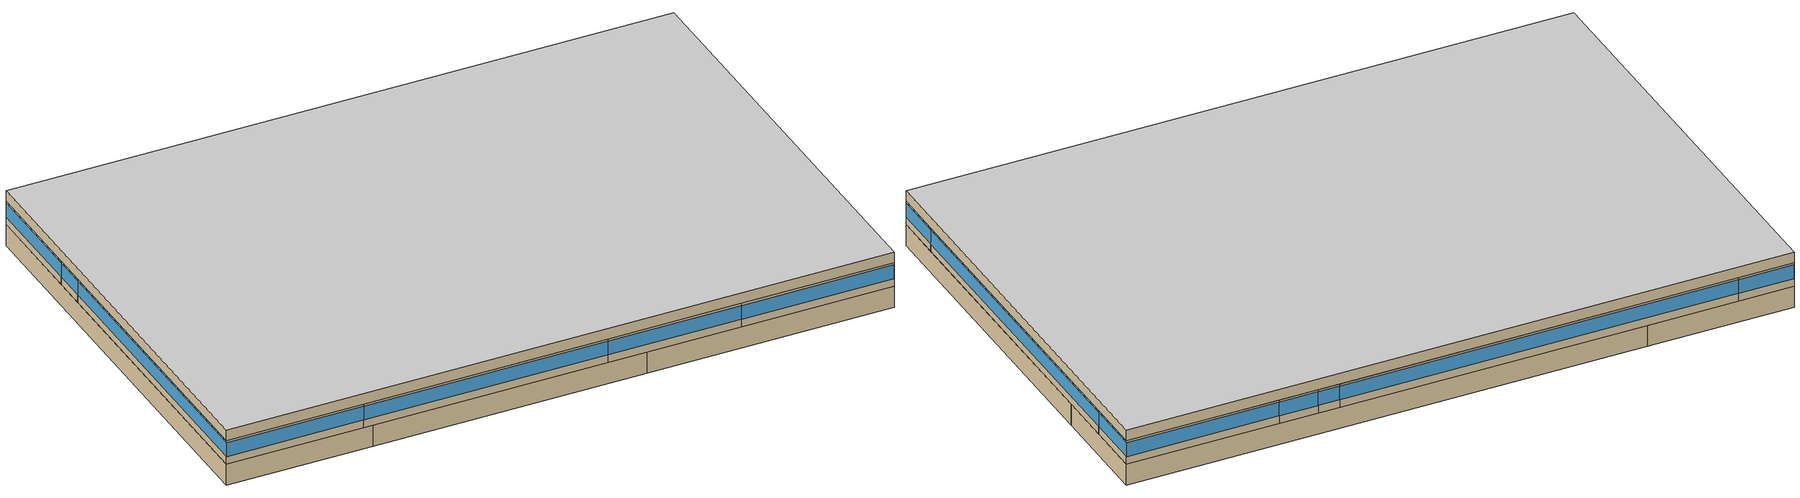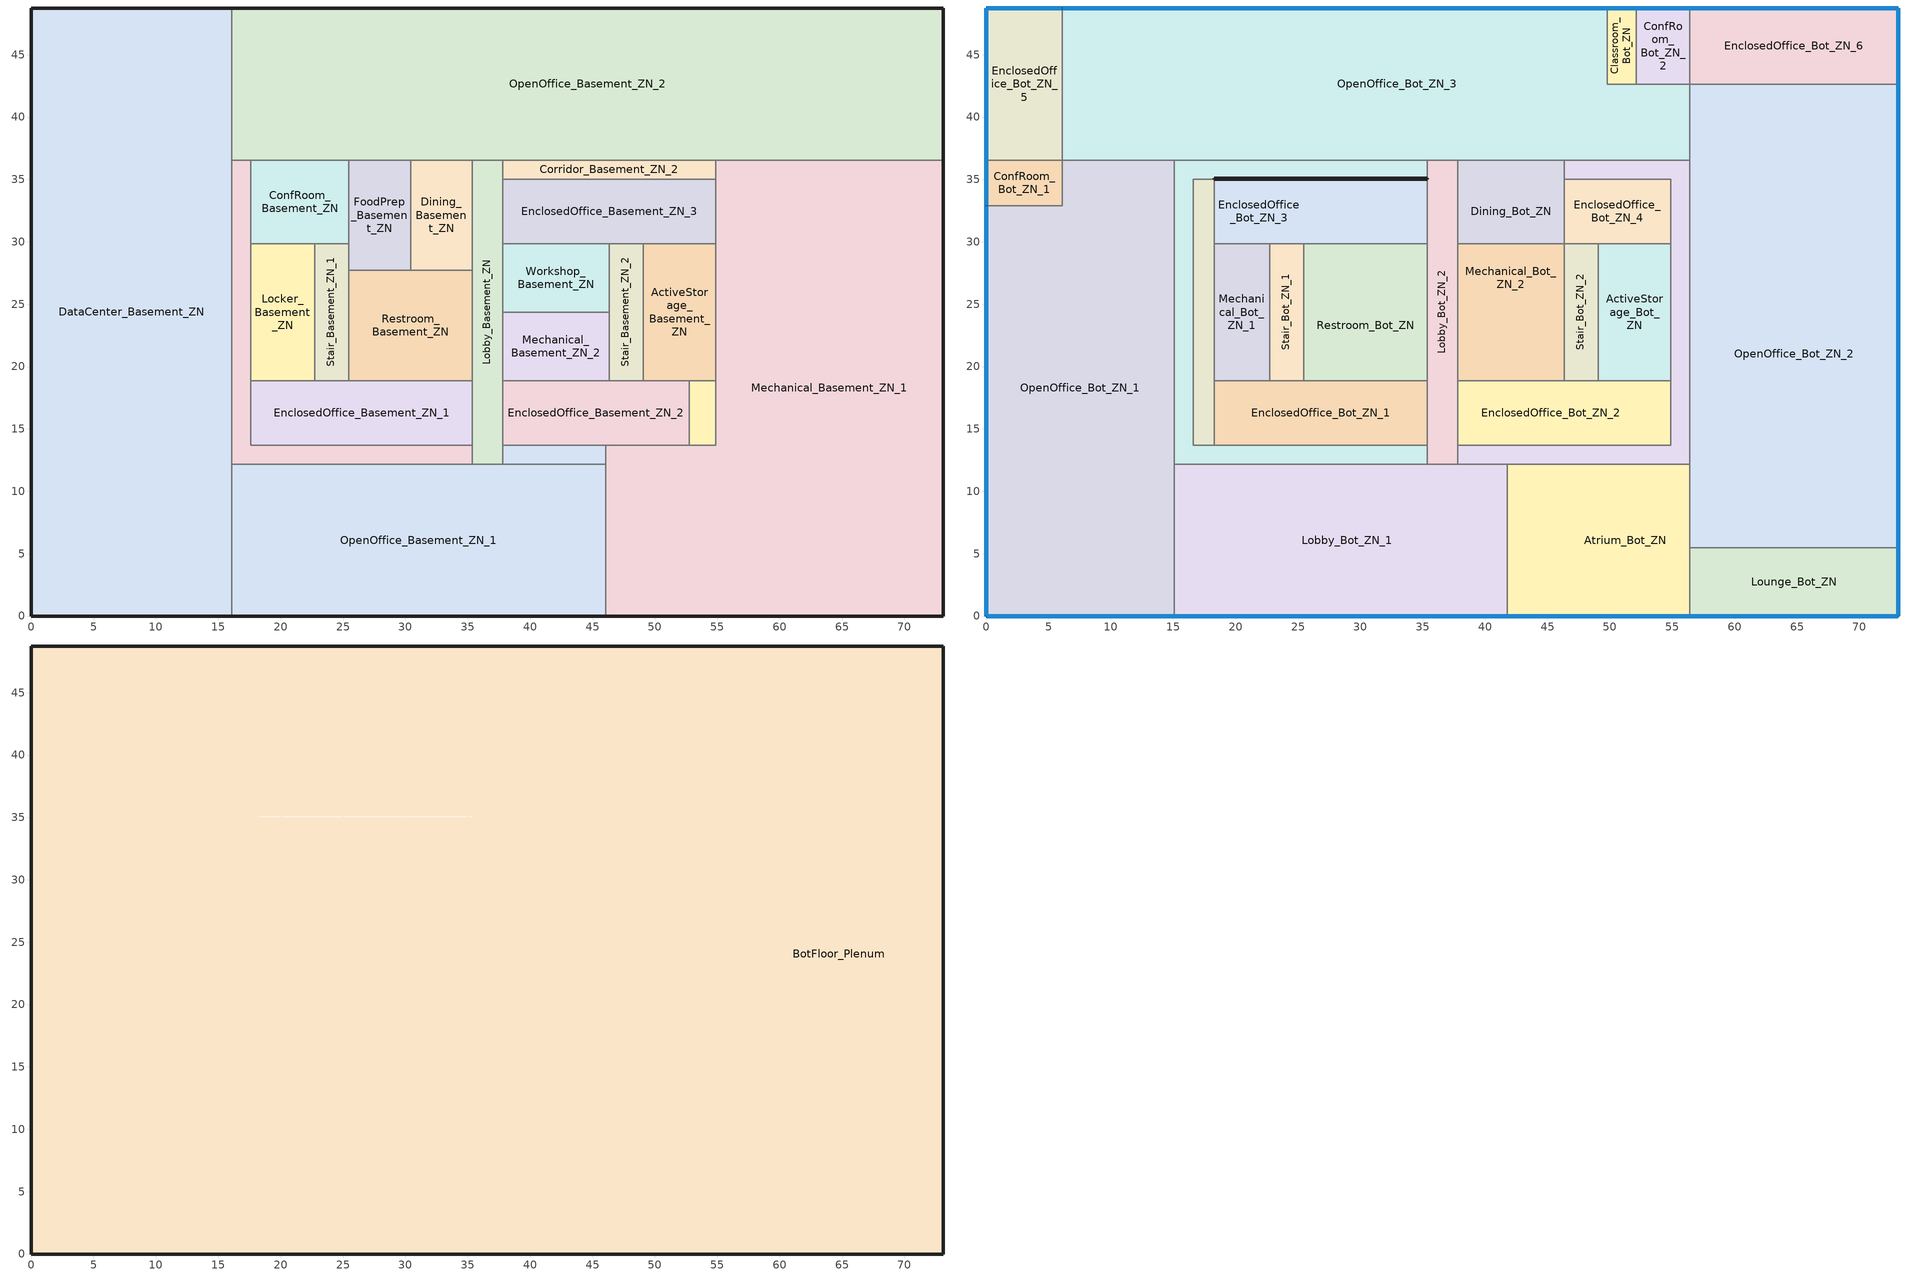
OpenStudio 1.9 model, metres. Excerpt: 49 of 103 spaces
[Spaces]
OpenOffice_Basement_ZN_1
 floor othersidecoefficients: 46.04,12.16 46.04,0 16.08,0 16.08,12.16 z-2.44
 wall outside: 16.08,0 46.04,0 z-2.44:0
 wall to DataCenter_Basement_ZN: 16.08,12.16 16.08,0 z-2.44:0
 wall to Corridor_Basement_ZN_1: 35.36,12.16 16.08,12.16 z-2.44:0
 wall to Mechanical_Basement_ZN_1: 46.04,0 46.04,12.16 z-2.44:0
 wall to Corridor_Basement_ZN_3: 46.04,12.16 37.8,12.16 z-2.44:0
 wall to Lobby_Basement_ZN: 37.8,12.16 35.36,12.16 z-2.44:0
Corridor_Basement_ZN_1
 floor othersidecoefficients: 17.6,36.55 17.6,13.69 35.36,13.69 35.36,12.16 16.08,12.16 16.08,36.55 z-2.44
 wall to OpenOffice_Basement_ZN_2: 17.6,36.55 16.08,36.55 z-2.44:0
 wall to DataCenter_Basement_ZN: 16.08,36.55 16.08,12.16 z-2.44:0
 wall to Lobby_Basement_ZN: 35.36,12.16 35.36,13.69 z-2.44:0
 wall to EnclosedOffice_Basement_ZN_1: 35.36,13.69 17.6,13.69 17.6,18.87 z-2.44:0
 wall to Locker_Basement_ZN: 17.6,18.87 17.6,29.84 z-2.44:0
 wall to ConfRoom_Basement_ZN: 17.6,29.84 17.6,36.55 z-2.44:0
EnclosedOffice_Basement_ZN_1
 floor othersidecoefficients: 35.36,18.87 35.36,13.69 17.6,13.69 17.6,18.87 z-2.44
 wall to Lobby_Basement_ZN: 35.36,13.69 35.36,18.87 z-2.44:0
 wall to Restroom_Basement_ZN: 35.36,18.87 25.45,18.87 z-2.44:0
 wall to Stair_Basement_ZN_1: 25.45,18.87 22.71,18.87 z-2.44:0
 wall to Locker_Basement_ZN: 22.71,18.87 17.6,18.87 z-2.44:0
Locker_Basement_ZN
 floor othersidecoefficients: 22.71,29.84 22.71,18.87 17.6,18.87 17.6,29.84 z-2.44
 wall to Stair_Basement_ZN_1: 22.71,18.87 22.71,29.84 z-2.44:0
 wall to ConfRoom_Basement_ZN: 22.71,29.84 17.6,29.84 z-2.44:0
ConfRoom_Basement_ZN
 floor othersidecoefficients: 25.45,36.55 25.45,29.84 17.6,29.84 17.6,36.55 z-2.44
 wall to OpenOffice_Basement_ZN_2: 25.45,36.55 17.6,36.55 z-2.44:0
 wall to FoodPrep_Basement_ZN: 25.45,29.84 25.45,36.55 z-2.44:0
 wall to Stair_Basement_ZN_1: 22.71,29.84 25.45,29.84 z-2.44:0
Stair_Basement_ZN_1
 floor othersidecoefficients: 25.45,29.84 25.45,18.87 22.71,18.87 22.71,29.84 z-2.44
 wall to FoodPrep_Basement_ZN: 25.45,27.71 25.45,29.84 z-2.44:0
 wall to Restroom_Basement_ZN: 25.45,18.87 25.45,27.71 z-2.44:0
Restroom_Basement_ZN
 floor othersidecoefficients: 35.36,27.71 35.36,18.87 25.45,18.87 25.45,27.71 z-2.44
 wall to FoodPrep_Basement_ZN: 30.4,27.71 25.45,27.71 z-2.44:0
 wall to Lobby_Basement_ZN: 35.36,18.87 35.36,27.71 z-2.44:0
 wall to Dining_Basement_ZN: 35.36,27.71 30.4,27.71 z-2.44:0
FoodPrep_Basement_ZN
 floor othersidecoefficients: 30.4,36.55 30.4,27.71 25.45,27.71 25.45,36.55 z-2.44
 wall to OpenOffice_Basement_ZN_2: 30.4,36.55 25.45,36.55 z-2.44:0
 wall to Dining_Basement_ZN: 30.4,27.71 30.4,36.55 z-2.44:0
Dining_Basement_ZN
 floor othersidecoefficients: 35.36,36.55 35.36,27.71 30.4,27.71 30.4,36.55 z-2.44
 wall to Lobby_Basement_ZN: 35.36,27.71 35.36,36.55 z-2.44:0
 wall to OpenOffice_Basement_ZN_2: 35.36,36.55 30.4,36.55 z-2.44:0
Lobby_Basement_ZN
 floor othersidecoefficients: 37.8,36.55 37.8,12.16 35.36,12.16 35.36,36.55 z-2.44
 wall to Corridor_Basement_ZN_2: 37.8,35.02 37.8,36.55 z-2.44:0
 wall to OpenOffice_Basement_ZN_2: 37.8,36.55 35.36,36.55 z-2.44:0
 wall to EnclosedOffice_Basement_ZN_3: 37.8,29.84 37.8,35.02 z-2.44:0
 wall to Mechanical_Basement_ZN_2: 37.8,18.87 37.8,24.35 z-2.44:0
 wall to Corridor_Basement_ZN_3: 37.8,12.16 37.8,13.69 z-2.44:0
 wall to EnclosedOffice_Basement_ZN_2: 37.8,13.69 37.8,18.87 z-2.44:0
 wall to Workshop_Basement_ZN: 37.8,24.35 37.8,29.84 z-2.44:0
Corridor_Basement_ZN_3
 floor othersidecoefficients: 46.04,13.69 46.04,12.16 37.8,12.16 37.8,13.69 z-2.44
 wall to Mechanical_Basement_ZN_1: 46.04,12.16 46.04,13.69 z-2.44:0
 wall to EnclosedOffice_Basement_ZN_2: 46.04,13.69 37.8,13.69 z-2.44:0
EnclosedOffice_Basement_ZN_2
 floor othersidecoefficients: 52.73,18.87 52.73,13.69 37.8,13.69 37.8,18.87 z-2.44
 wall to ActiveStorage_Basement_ZN: 52.73,18.87 49.07,18.87 z-2.44:0
 wall to Classroom_Basement_ZN: 52.73,13.69 52.73,18.87 z-2.44:0
 wall to Mechanical_Basement_ZN_1: 46.04,13.69 52.73,13.69 z-2.44:0
 wall to Stair_Basement_ZN_2: 49.07,18.87 46.33,18.87 z-2.44:0
 wall to Mechanical_Basement_ZN_2: 46.33,18.87 37.8,18.87 z-2.44:0
Mechanical_Basement_ZN_2
 floor othersidecoefficients: 46.33,24.35 46.33,18.87 37.8,18.87 37.8,24.35 z-2.44
 wall to Workshop_Basement_ZN: 46.33,24.35 37.8,24.35 z-2.44:0
 wall to Stair_Basement_ZN_2: 46.33,18.87 46.33,24.35 z-2.44:0
Classroom_Basement_ZN
 floor othersidecoefficients: 54.86,18.87 54.86,13.69 52.73,13.69 52.73,18.87 z-2.44
 wall to Mechanical_Basement_ZN_1: 52.73,13.69 54.86,13.69 54.86,18.87 z-2.44:0
 wall to ActiveStorage_Basement_ZN: 54.86,18.87 52.73,18.87 z-2.44:0
Workshop_Basement_ZN
 floor othersidecoefficients: 46.33,29.84 46.33,24.35 37.8,24.35 37.8,29.84 z-2.44
 wall to EnclosedOffice_Basement_ZN_3: 46.33,29.84 37.8,29.84 z-2.44:0
 wall to Stair_Basement_ZN_2: 46.33,24.35 46.33,29.84 z-2.44:0
Stair_Basement_ZN_2
 floor othersidecoefficients: 49.07,29.84 49.07,18.87 46.33,18.87 46.33,29.84 z-2.44
 wall to ActiveStorage_Basement_ZN: 49.07,18.87 49.07,29.84 z-2.44:0
 wall to EnclosedOffice_Basement_ZN_3: 49.07,29.84 46.33,29.84 z-2.44:0
ActiveStorage_Basement_ZN
 floor othersidecoefficients: 54.86,29.84 54.86,18.87 49.07,18.87 49.07,29.84 z-2.44
 wall to EnclosedOffice_Basement_ZN_3: 54.86,29.84 49.07,29.84 z-2.44:0
 wall to Mechanical_Basement_ZN_1: 54.86,18.87 54.86,29.84 z-2.44:0
EnclosedOffice_Basement_ZN_3
 floor othersidecoefficients: 54.86,35.02 54.86,29.84 37.8,29.84 37.8,35.02 z-2.44
 wall to Mechanical_Basement_ZN_1: 54.86,29.84 54.86,35.02 z-2.44:0
 wall to Corridor_Basement_ZN_2: 54.86,35.02 37.8,35.02 z-2.44:0
Corridor_Basement_ZN_2
 floor othersidecoefficients: 54.86,36.55 54.86,35.02 37.8,35.02 37.8,36.55 z-2.44
 wall to Mechanical_Basement_ZN_1: 54.86,35.02 54.86,36.55 z-2.44:0
 wall to OpenOffice_Basement_ZN_2: 54.86,36.55 37.8,36.55 z-2.44:0
OpenOffice_Basement_ZN_2
 floor othersidecoefficients: 73.11,48.74 73.11,36.55 16.08,36.55 16.08,48.74 z-2.44
 wall outside: 73.11,36.55 73.11,48.74 16.08,48.74 z-2.44:0
 wall to DataCenter_Basement_ZN: 16.08,48.74 16.08,36.55 z-2.44:0
 wall to Mechanical_Basement_ZN_1: 54.86,36.55 73.11,36.55 z-2.44:0
DataCenter_Basement_ZN
 floor othersidecoefficients: 16.08,48.74 16.08,0 0,0 0,48.74 z-2.44
 wall outside: 16.08,48.74 0,48.74 0,0 16.08,0 z-2.44:0
Mechanical_Basement_ZN_1
 floor othersidecoefficients: 73.11,36.55 73.11,0 46.04,0 46.04,13.69 54.86,13.69 54.86,36.55 z-2.44
 wall outside: 46.04,0 73.11,0 73.11,36.55 z-2.44:0
Lobby_Bot_ZN_1
 floor to DataCenter_Basement_ZN: 16.08,12.16 16.08,0 15.06,0 15.06,12.16 z0
 floor to OpenOffice_Basement_ZN_1: 41.76,12.16 41.76,0 16.08,0 16.08,12.16 z0
 wall outside: 15.06,0 41.76,0 z0:2.74
 wall to Lobby_Bot_ZN_2: 37.8,12.16 35.36,12.16 z0:2.74
 wall to OpenOffice_Bot_ZN_1: 15.06,12.16 15.06,0 z0:2.74
 wall to Atrium_Bot_ZN: 41.76,0 41.76,12.16 z0:2.74
 wall to Corridor_Bot_ZN_1: 35.36,12.16 15.06,12.16 z0:2.74
 wall to Corridor_Bot_ZN_2: 41.76,12.16 37.8,12.16 z0:2.74
 window: 15.08,0 41.73,0 z0.91:2.5
Atrium_Bot_ZN
 floor to Mechanical_Basement_ZN_1: 56.39,12.16 56.39,0 46.04,0 46.04,12.16 z0
 floor to OpenOffice_Basement_ZN_1: 46.04,12.16 46.04,0 41.76,0 41.76,12.16 z0
 wall outside: 41.76,0 56.39,0 z0:2.74
 wall to Corridor_Bot_ZN_2: 56.39,12.16 41.76,12.16 z0:2.74
 wall to OpenOffice_Bot_ZN_2: 56.39,5.49 56.39,12.16 z0:2.74
 wall to Lounge_Bot_ZN: 56.39,0 56.39,5.49 z0:2.74
 window: 41.78,0 56.36,0 z0.91:2.5
Corridor_Bot_ZN_1
 floor to Dining_Basement_ZN: 35.36,36.55 35.36,35.07 30.4,35.07 30.4,36.55 z0; 35.36,35.07 35.36,35.02 30.4,35.02 30.4,35.07 z0
 floor to FoodPrep_Basement_ZN: 30.4,35.07 30.4,35.02 25.45,35.02 25.45,35.07 z0; 30.4,36.55 30.4,35.07 25.45,35.07 25.45,36.55 z0
 floor to DataCenter_Basement_ZN: 16.08,36.55 16.08,12.16 15.06,12.16 15.06,36.55 z0
 floor to ConfRoom_Basement_ZN: 25.45,35.07 25.45,35.02 18.29,35.02 18.29,35.07 z0; 25.45,36.55 25.45,35.07 18.29,35.07 18.29,35.02 17.6,35.02 17.6,36.55 z0
 floor to Corridor_Basement_ZN_1: 17.6,36.55 17.6,35.02 16.58,35.02 16.58,13.69 35.36,13.69 35.36,12.16 16.08,12.16 16.08,36.55 z0
 wall outside: 18.29,35.02 35.36,35.02 35.36,35.07 z0:2.74
 wall to Lobby_Bot_ZN_2: 35.36,35.07 35.36,36.55 / 35.36,12.16 35.36,13.69 z0:2.74
 wall to OpenOffice_Bot_ZN_3: 35.36,36.55 15.06,36.55 z0:2.74
 wall to OpenOffice_Bot_ZN_1: 15.06,36.55 15.06,12.16 z0:2.74
 wall to Datacenter_Bot_ZN: 18.29,13.69 16.58,13.69 16.58,35.02 18.29,35.02 z0:2.74
 wall to EnclosedOffice_Bot_ZN_1: 35.36,13.69 18.29,13.69 z0:2.74
 roof outside: 35.36,35.02 35.36,35.07 18.29,35.07 18.29,35.02 z2.74
Datacenter_Bot_ZN
 floor to Locker_Basement_ZN: 18.29,29.84 18.29,18.87 17.6,18.87 17.6,29.84 z0
 floor to ConfRoom_Basement_ZN: 18.29,35.02 18.29,29.84 17.6,29.84 17.6,35.02 z0
 floor to EnclosedOffice_Basement_ZN_1: 18.29,18.87 18.29,13.69 17.6,13.69 17.6,18.87 z0
 floor to Corridor_Basement_ZN_1: 17.6,35.02 17.6,13.69 16.58,13.69 16.58,35.02 z0
 wall to EnclosedOffice_Bot_ZN_1: 18.29,13.69 18.29,18.87 z0:2.74
 wall to EnclosedOffice_Bot_ZN_3: 18.29,29.84 18.29,35.02 z0:2.74
 wall to Mechanical_Bot_ZN_1: 18.29,18.87 18.29,29.84 z0:2.74
EnclosedOffice_Bot_ZN_1
 floor to EnclosedOffice_Basement_ZN_1: 35.36,18.87 35.36,13.69 18.29,13.69 18.29,18.87 z0
 wall to Lobby_Bot_ZN_2: 35.36,13.69 35.36,18.87 z0:2.74
 wall to Stair_Bot_ZN_1: 25.45,18.87 22.71,18.87 z0:2.74
 wall to Mechanical_Bot_ZN_1: 22.71,18.87 18.29,18.87 z0:2.74
 wall to Restroom_Bot_ZN: 35.36,18.87 25.45,18.87 z0:2.74
Mechanical_Bot_ZN_1
 floor to Locker_Basement_ZN: 22.71,29.84 22.71,18.87 18.29,18.87 18.29,29.84 z0
 wall to Stair_Bot_ZN_1: 22.71,18.87 22.71,29.84 z0:2.74
 wall to EnclosedOffice_Bot_ZN_3: 22.71,29.84 18.29,29.84 z0:2.74
Stair_Bot_ZN_1
 floor to Stair_Basement_ZN_1: 25.45,29.84 25.45,18.87 22.71,18.87 22.71,29.84 z0
 wall to Restroom_Bot_ZN: 25.45,18.87 25.45,29.84 z0:2.74
 wall to EnclosedOffice_Bot_ZN_3: 25.45,29.84 22.71,29.84 z0:2.74
Restroom_Bot_ZN
 floor to Restroom_Basement_ZN: 35.36,27.71 35.36,18.87 25.45,18.87 25.45,27.71 z0
 floor to Dining_Basement_ZN: 35.36,29.84 35.36,27.71 30.4,27.71 30.4,29.84 z0
 floor to FoodPrep_Basement_ZN: 30.4,29.84 30.4,27.71 25.45,27.71 25.45,29.84 z0
 wall to EnclosedOffice_Bot_ZN_3: 35.36,29.84 25.45,29.84 z0:2.74
 wall to Lobby_Bot_ZN_2: 35.36,18.87 35.36,29.84 z0:2.74
EnclosedOffice_Bot_ZN_3
 floor ground: 35.36,35.07 35.36,35.02 30.4,35.02 30.4,35.07 z0; 25.45,35.07 25.45,35.02 18.29,35.02 18.29,35.07 z0; 30.4,35.07 30.4,35.02 25.45,35.02 25.45,35.07 z0
 floor to FoodPrep_Basement_ZN: 30.4,35.02 30.4,29.84 25.45,29.84 25.45,35.02 z0
 floor to ConfRoom_Basement_ZN: 25.45,35.02 25.45,29.84 18.29,29.84 18.29,35.02 z0
 floor to Dining_Basement_ZN: 35.36,35.02 35.36,29.84 30.4,29.84 30.4,35.02 z0
 wall outside: 35.36,35.07 18.29,35.07 18.29,35.02 z0:2.74
 wall to Lobby_Bot_ZN_2: 35.36,29.84 35.36,35.02 35.36,35.07 z0:2.74
 roof outside: 35.36,35.02 35.36,35.07 18.29,35.07 18.29,35.02 z2.74
Lobby_Bot_ZN_2
 floor to Lobby_Basement_ZN: 37.8,36.55 37.8,12.16 35.36,12.16 35.36,36.55 z0
 wall to Corridor_Bot_ZN_2: 37.8,12.16 37.8,13.69 z0:2.74
 wall to OpenOffice_Bot_ZN_3: 37.8,36.55 35.36,36.55 z0:2.74
 wall to Dining_Bot_ZN: 37.8,29.84 37.8,36.55 z0:2.74
 wall to EnclosedOffice_Bot_ZN_2: 37.8,13.69 37.8,18.87 z0:2.74
 wall to Mechanical_Bot_ZN_2: 37.8,18.87 37.8,29.84 z0:2.74
Corridor_Bot_ZN_2
 floor to Mechanical_Basement_ZN_1: 56.39,36.55 56.39,12.16 46.04,12.16 46.04,13.69 54.86,13.69 54.86,36.55 z0
 floor to Corridor_Basement_ZN_3: 46.04,13.69 46.04,12.16 37.8,12.16 37.8,13.69 z0
 floor to Corridor_Basement_ZN_2: 54.86,36.55 54.86,35.02 46.33,35.02 46.33,36.55 z0
 wall to OpenOffice_Bot_ZN_2: 56.39,12.16 56.39,36.55 z0:2.74
 wall to OpenOffice_Bot_ZN_3: 56.39,36.55 46.33,36.55 z0:2.74
 wall to ActiveStorage_Bot_ZN: 54.86,29.84 54.86,18.87 z0:2.74
 wall to Dining_Bot_ZN: 46.33,36.55 46.33,35.02 z0:2.74
 wall to EnclosedOffice_Bot_ZN_4: 46.33,35.02 54.86,35.02 54.86,29.84 z0:2.74
 wall to EnclosedOffice_Bot_ZN_2: 54.86,18.87 54.86,13.69 37.8,13.69 z0:2.74
EnclosedOffice_Bot_ZN_2
 floor to EnclosedOffice_Basement_ZN_2: 52.73,18.87 52.73,13.69 37.8,13.69 37.8,18.87 z0
 floor to Classroom_Basement_ZN: 54.86,18.87 54.86,13.69 52.73,13.69 52.73,18.87 z0
 wall to Mechanical_Bot_ZN_2: 46.33,18.87 37.8,18.87 z0:2.74
 wall to Stair_Bot_ZN_2: 49.07,18.87 46.33,18.87 z0:2.74
 wall to ActiveStorage_Bot_ZN: 54.86,18.87 49.07,18.87 z0:2.74
ActiveStorage_Bot_ZN
 floor to ActiveStorage_Basement_ZN: 54.86,29.84 54.86,18.87 49.07,18.87 49.07,29.84 z0
 wall to EnclosedOffice_Bot_ZN_4: 54.86,29.84 49.07,29.84 z0:2.74
 wall to Stair_Bot_ZN_2: 49.07,29.84 49.07,18.87 z0:2.74
Stair_Bot_ZN_2
 floor to Stair_Basement_ZN_2: 49.07,29.84 49.07,18.87 46.33,18.87 46.33,29.84 z0
 wall to EnclosedOffice_Bot_ZN_4: 49.07,29.84 46.33,29.84 z0:2.74
 wall to Mechanical_Bot_ZN_2: 46.33,29.84 46.33,18.87 z0:2.74
Mechanical_Bot_ZN_2
 floor to Workshop_Basement_ZN: 46.33,29.84 46.33,24.35 37.8,24.35 37.8,29.84 z0
 floor to Mechanical_Basement_ZN_2: 46.33,24.35 46.33,18.87 37.8,18.87 37.8,24.35 z0
 wall to Dining_Bot_ZN: 46.33,29.84 37.8,29.84 z0:2.74
Dining_Bot_ZN
 floor to EnclosedOffice_Basement_ZN_3: 46.33,35.02 46.33,29.84 37.8,29.84 37.8,35.02 z0
 floor to Corridor_Basement_ZN_2: 46.33,36.55 46.33,35.02 37.8,35.02 37.8,36.55 z0
 wall to EnclosedOffice_Bot_ZN_4: 46.33,29.84 46.33,35.02 z0:2.74
 wall to OpenOffice_Bot_ZN_3: 46.33,36.55 37.8,36.55 z0:2.74
EnclosedOffice_Bot_ZN_4
 floor to EnclosedOffice_Basement_ZN_3: 54.86,35.02 54.86,29.84 46.33,29.84 46.33,35.02 z0
Lounge_Bot_ZN
 floor to Mechanical_Basement_ZN_1: 73.11,5.49 73.11,0 56.39,0 56.39,5.49 z0
 wall outside: 56.39,0 73.11,0 73.11,5.49 z0:2.74
 wall to OpenOffice_Bot_ZN_2: 73.11,5.49 56.39,5.49 z0:2.74
 window: 56.41,0 73.08,0 / 73.11,0.03 73.11,5.46 z0.91:2.5
OpenOffice_Bot_ZN_2
 floor to OpenOffice_Basement_ZN_2: 73.11,42.64 73.11,36.55 56.39,36.55 56.39,42.64 z0
 floor to Mechanical_Basement_ZN_1: 73.11,36.55 73.11,5.49 56.39,5.49 56.39,36.55 z0
 wall outside: 73.11,5.49 73.11,42.64 z0:2.74
 wall to EnclosedOffice_Bot_ZN_6: 73.11,42.64 56.39,42.64 z0:2.74
 wall to OpenOffice_Bot_ZN_3: 56.39,42.64 56.39,36.55 z0:2.74
 window: 73.11,5.51 73.11,42.62 z0.91:2.5
EnclosedOffice_Bot_ZN_6
 floor to OpenOffice_Basement_ZN_2: 73.11,48.74 73.11,42.64 56.39,42.64 56.39,48.74 z0
 wall outside: 73.11,42.64 73.11,48.74 56.39,48.74 z0:2.74
 wall to ConfRoom_Bot_ZN_2: 56.39,48.74 56.39,42.64 z0:2.74
 window: 73.08,48.74 56.41,48.74 / 73.11,42.67 73.11,48.71 z0.91:2.5
ConfRoom_Bot_ZN_2
 floor to OpenOffice_Basement_ZN_2: 56.39,48.74 56.39,42.64 52.12,42.64 52.12,48.74 z0
 wall outside: 56.39,48.74 52.12,48.74 z0:2.74
 wall to Classroom_Bot_ZN: 52.12,48.74 52.12,42.64 z0:2.74
 wall to OpenOffice_Bot_ZN_3: 52.12,42.64 56.39,42.64 z0:2.74
 window: 56.36,48.74 52.15,48.74 z0.91:2.5
Classroom_Bot_ZN
 floor to OpenOffice_Basement_ZN_2: 52.12,48.74 52.12,42.64 49.77,42.64 49.77,48.74 z0
 wall outside: 52.12,48.74 49.77,48.74 z0:2.74
 wall to OpenOffice_Bot_ZN_3: 49.77,48.74 49.77,42.64 52.12,42.64 z0:2.74
 window: 52.1,48.74 49.8,48.74 z0.91:2.5
OpenOffice_Bot_ZN_3
 floor to OpenOffice_Basement_ZN_2: 49.77,48.74 49.77,42.64 56.39,42.64 56.39,36.55 16.08,36.55 16.08,48.74 z0
 floor to DataCenter_Basement_ZN: 16.08,48.74 16.08,36.55 6.1,36.55 6.1,48.74 z0
 wall outside: 49.77,48.74 6.1,48.74 z0:2.74
 wall to EnclosedOffice_Bot_ZN_5: 6.1,48.74 6.1,36.55 z0:2.74
 wall to OpenOffice_Bot_ZN_1: 6.1,36.55 15.06,36.55 z0:2.74
 window: 49.75,48.74 6.12,48.74 z0.91:2.5
EnclosedOffice_Bot_ZN_5
 floor to DataCenter_Basement_ZN: 6.1,48.74 6.1,36.55 0,36.55 0,48.74 z0
 wall outside: 6.1,48.74 0,48.74 0,36.55 z0:2.74
 wall to ConfRoom_Bot_ZN_1: 0,36.55 6.1,36.55 z0:2.74
 window: 6.07,48.74 0.03,48.74 / 0,48.71 0,36.57 z0.91:2.5
ConfRoom_Bot_ZN_1
 floor to DataCenter_Basement_ZN: 6.1,36.55 6.1,32.89 0,32.89 0,36.55 z0
 wall outside: 0,36.55 0,32.89 z0:2.74
 wall to OpenOffice_Bot_ZN_1: 0,32.89 6.1,32.89 6.1,36.55 z0:2.74
 window: 0,36.52 0,32.91 z0.91:2.5
OpenOffice_Bot_ZN_1
 floor to DataCenter_Basement_ZN: 15.06,36.55 15.06,0 0,0 0,32.89 6.1,32.89 6.1,36.55 z0
 wall outside: 0,32.89 0,0 15.06,0 z0:2.74
 window: 0.03,0 15.03,0 / 0,32.86 0,0.03 z0.91:2.5
BotFloor_Plenum
 floor to Atrium_Bot_ZN: 56.39,12.16 56.39,0 41.76,0 41.76,12.16 z2.74
 floor to EnclosedOffice_Bot_ZN_6: 73.11,48.74 73.11,42.64 56.39,42.64 56.39,48.74 z2.74
 floor to Lobby_Bot_ZN_1: 41.76,12.16 41.76,0 15.06,0 15.06,12.16 z2.74
 floor to ConfRoom_Bot_ZN_2: 56.39,48.74 56.39,42.64 52.12,42.64 52.12,48.74 z2.74
 floor to Datacenter_Bot_ZN: 18.29,35.02 18.29,13.69 16.58,13.69 16.58,35.02 z2.74
 floor to EnclosedOffice_Bot_ZN_5: 6.1,48.74 6.1,36.55 0,36.55 0,48.74 z2.74
 floor to OpenOffice_Bot_ZN_1: 15.06,36.55 15.06,0 0,0 0,32.89 6.1,32.89 6.1,36.55 z2.74
 floor to Dining_Bot_ZN: 46.33,36.55 46.33,29.84 37.8,29.84 37.8,36.55 z2.74
 floor to Corridor_Bot_ZN_2: 56.39,36.55 56.39,12.16 37.8,12.16 37.8,13.69 54.86,13.69 54.86,35.02 46.33,35.02 46.33,36.55 z2.74
 floor to EnclosedOffice_Bot_ZN_3: 35.36,35.02 35.36,29.84 18.29,29.84 18.29,35.02 z2.74
 floor to Lounge_Bot_ZN: 73.11,5.49 73.11,0 56.39,0 56.39,5.49 z2.74
 floor to Lobby_Bot_ZN_2: 37.8,36.55 37.8,12.16 35.36,12.16 35.36,36.55 z2.74
 floor to Classroom_Bot_ZN: 52.12,48.74 52.12,42.64 49.77,42.64 49.77,48.74 z2.74
 floor to EnclosedOffice_Bot_ZN_1: 35.36,18.87 35.36,13.69 18.29,13.69 18.29,18.87 z2.74
 floor to EnclosedOffice_Bot_ZN_4: 54.86,35.02 54.86,29.84 46.33,29.84 46.33,35.02 z2.74
 floor to ActiveStorage_Bot_ZN: 54.86,29.84 54.86,18.87 49.07,18.87 49.07,29.84 z2.74
 floor to ConfRoom_Bot_ZN_1: 6.1,36.55 6.1,32.89 0,32.89 0,36.55 z2.74
 floor to EnclosedOffice_Bot_ZN_2: 54.86,18.87 54.86,13.69 37.8,13.69 37.8,18.87 z2.74
 floor to Restroom_Bot_ZN: 35.36,29.84 35.36,18.87 25.45,18.87 25.45,29.84 z2.74
 floor to Stair_Bot_ZN_2: 49.07,29.84 49.07,18.87 46.33,18.87 46.33,29.84 z2.74
 floor to Mechanical_Bot_ZN_1: 22.71,29.84 22.71,18.87 18.29,18.87 18.29,29.84 z2.74
 floor to Stair_Bot_ZN_1: 25.45,29.84 25.45,18.87 22.71,18.87 22.71,29.84 z2.74
 floor to Mechanical_Bot_ZN_2: 46.33,29.84 46.33,18.87 37.8,18.87 37.8,29.84 z2.74
 floor to OpenOffice_Bot_ZN_3: 49.77,48.74 49.77,42.64 56.39,42.64 56.39,36.55 6.1,36.55 6.1,48.74 z2.74
 floor to OpenOffice_Bot_ZN_2: 73.11,42.64 73.11,5.49 56.39,5.49 56.39,42.64 z2.74
 floor to Corridor_Bot_ZN_1: 35.36,36.55 35.36,35.07 18.29,35.07 18.29,35.02 16.58,35.02 16.58,13.69 35.36,13.69 35.36,12.16 15.06,12.16 15.06,36.55 z2.74
 wall outside: 0,48.74 0,0 73.11,0 73.11,48.74 0,48.74 z2.74:3.96
 ceiling adiabatic: 73.11,0 73.11,48.74 0,48.74 0,0 z3.96
 roof outside: 35.36,35.02 35.36,35.07 18.29,35.07 18.29,35.02 z2.74
[Site]
Chicago Ohare Intl Ap_IL_USA Design_Conditions: Latitude {deg}=41.98; Longitude {deg}=-87.92; Time Zone {hr}=-6; Elevation {m}=201; Terrain=City
[Building]
Large Office Spaces Added: North Axis {deg}=0
[ClimateZones]
Climate Zone Institution Name 1=ASHRAE; Climate Zone Document Name 1=ANSI/ASHRAE Standard 169; Climate Zone Document Year 1=2006; Climate Zone Institution Name 2=CEC; Climate Zone Document Name 2=California Climate Zone Descriptions; Climate Zone Document Year 2=1995
[Space]
OpenOffice_Basement_ZN_1; Corridor_Basement_ZN_1; EnclosedOffice_Basement_ZN_1; Locker_Basement_ZN; ConfRoom_Basement_ZN; Stair_Basement_ZN_1; Restroom_Basement_ZN; FoodPrep_Basement_ZN; Dining_Basement_ZN; Lobby_Basement_ZN; Corridor_Basement_ZN_3; EnclosedOffice_Basement_ZN_2; Mechanical_Basement_ZN_2; Classroom_Basement_ZN; Workshop_Basement_ZN; Stair_Basement_ZN_2; ActiveStorage_Basement_ZN; EnclosedOffice_Basement_ZN_3; Corridor_Basement_ZN_2; OpenOffice_Basement_ZN_2; DataCenter_Basement_ZN; Lobby_Bot_ZN_1; Atrium_Bot_ZN; Corridor_Bot_ZN_1; Datacenter_Bot_ZN; EnclosedOffice_Bot_ZN_1; Mechanical_Bot_ZN_1; Stair_Bot_ZN_1; Restroom_Bot_ZN; EnclosedOffice_Bot_ZN_3; Lobby_Bot_ZN_2; Corridor_Bot_ZN_2; EnclosedOffice_Bot_ZN_2; ActiveStorage_Bot_ZN; Stair_Bot_ZN_2; Mechanical_Bot_ZN_2; Dining_Bot_ZN; EnclosedOffice_Bot_ZN_4; Lounge_Bot_ZN; OpenOffice_Bot_ZN_2; EnclosedOffice_Bot_ZN_6; ConfRoom_Bot_ZN_2; Classroom_Bot_ZN; OpenOffice_Bot_ZN_3; EnclosedOffice_Bot_ZN_5; ConfRoom_Bot_ZN_1; OpenOffice_Bot_ZN_1; Mechanical_Basement_ZN_1; BotFloor_Plenum
